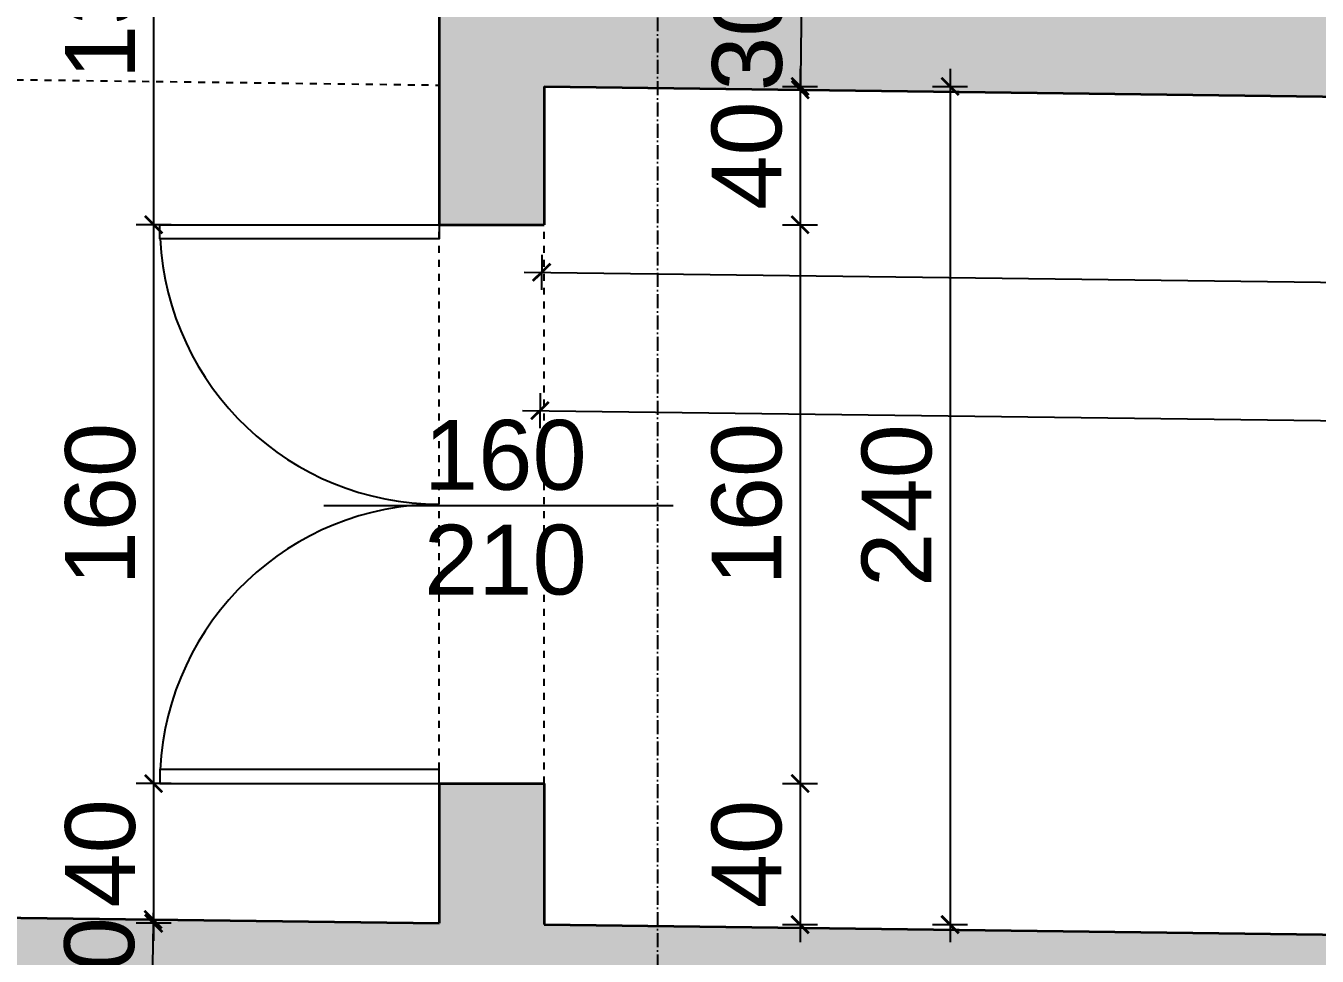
# Model space of a CAD drawing. Header units: inches. Extents: x -72385 to 39588, y -6525 to 66685.
# Drawn here: x -49165.7 to -48795.9, y 30176.4 to 30442.8 of the extents above; entities that cross this region are included whole.
import ezdxf

# ---------------------------------------------------------------- set-up
doc = ezdxf.new("R2010")
doc.units = ezdxf.units.IN
doc.header["$MEASUREMENT"] = 0
doc.linetypes.add('DashDot', pattern=[0.6, 0.4, -0.1, 0, -0.1])
doc.linetypes.add('Hidden', pattern=[0.4, 0.2, -0.2])
for name, color, linetype, lineweight in [('Врати', 251, 'Continuous', 25), ('Надписи врати', 252, 'Continuous', 25), ('Надписи коти вътрешни', 252, 'Continuous', 25), ('Оси', 252, 'DashDot', 25), ('Пунктир', 253, 'Hidden', 25), ('Разрезни линии', 7, 'Continuous', 35), ('Щрих стени', 254, 'Continuous', 25)]:
    doc.layers.add(name, color=color, linetype=linetype, lineweight=lineweight)
doc.styles.add('Arial Regular', font='arial.ttf')
doc.styles.get("Standard").update_dxf_attribs({"font": 'arial.ttf'})
doc.dimstyles.new('Annotative', dxfattribs={"dimscale": 0, "dimtxt": 20, "dimasz": 5, "dimexe": 5, "dimexo": 5, "dimgap": 5, "dimtad": 1, "dimdec": 0, "dimzin": 0, "dimdsep": 46, "dimtxsty": 'Standard', "dimblk": 'ARCHTICK', "dimcen": 5, "dimdle": 5, "dimadec": 0, "dimazin": 0, "dimtfac": 1, "dimtdec": 0, "dimtofl": 0, "dimtmove": 0, "dimatfit": 3, "dimldrblk": 'ARCHTICK', "dimfxl": 5, "dimfxlon": 1, "dimtolj": 1, "dimtzin": 0, "dimarcsym": 1})

# ---------------------------------------------------------------- blocks, each defined once
blk = doc.blocks.new('_ArchTick')
at = {"color": 0, "linetype": 'ByBlock', "const_width": 0.15}
blk.add_lwpolyline([(-0.5, -0.5), (0.5, 0.5)], dxfattribs=at)
blk = doc.blocks.new('*D4245')
at = {"layer": 'Defpoints', "color": 0, "ltscale": 50, "transparency": 16777216}
for p in [(-51367.34, 30185.32), (-47202.34, 30132.3), (-47203.44, 30045.66)]:
    blk.add_point(p, dxfattribs=at)
at = {"layer": 'Надписи коти вътрешни', "color": 0, "lineweight": -2, "ltscale": 50, "transparency": 16777216}
for p, q in [((-51368.38, 30103.68), (-51368.5, 30093.68)), ((-51373.44, 30098.74), (-47198.44, 30045.59)), ((-47203.38, 30050.66), (-47203.5, 30040.66))]:
    blk.add_line(p, q, dxfattribs=at)
at = {"layer": 'Надписи коти вътрешни', "color": 0, "lineweight": -2, "ltscale": 50, "transparency": 16777216, "xscale": 5, "yscale": 5, "zscale": 5}
for p, rotation in [((-51368.44, 30098.68), 179.2706286525389), ((-47203.44, 30045.66), 359.2706286525388)]:
    blk.add_blockref('_ArchTick', p, dxfattribs=dict(at, rotation=rotation))
at = {"layer": 'Надписи коти вътрешни', "color": 0, "ltscale": 50, "transparency": 16777216, "insert": (-49285.75, 30087.38), "char_height": 20, "attachment_point": 5, "rotation": 359.2706}
blk.add_mtext('\\A1;4165', dxfattribs=at)
blk = doc.blocks.new('*D4023')
at = {"layer": 'Defpoints', "color": 0, "ltscale": 50, "transparency": 16777216}
for p in [(-49047.34, 30515.81), (-49129.13, 30385.8), (-49047.34, 30385.8)]:
    blk.add_point(p, dxfattribs=at)
at = {"layer": 'Надписи коти вътрешни', "color": 0, "lineweight": -2, "ltscale": 50, "transparency": 16777216}
for p, q in [((-49129.13, 30520.81), (-49129.13, 30380.8)), ((-49124.13, 30515.81), (-49134.13, 30515.81)), ((-49124.13, 30385.8), (-49134.13, 30385.8))]:
    blk.add_line(p, q, dxfattribs=at)
at = {"layer": 'Надписи коти вътрешни', "color": 0, "lineweight": -2, "ltscale": 50, "transparency": 16777216, "xscale": 5, "yscale": 5, "zscale": 5}
for p, rotation in [((-49129.13, 30515.81), 90), ((-49129.13, 30385.8), 270)]:
    blk.add_blockref('_ArchTick', p, dxfattribs=dict(at, rotation=rotation))
at = {"layer": 'Надписи коти вътрешни', "color": 0, "ltscale": 50, "transparency": 16777216, "insert": (-49144.35, 30450.81), "char_height": 20, "attachment_point": 5, "rotation": 90}
blk.add_mtext('\\A1;130', dxfattribs=at)
blk = doc.blocks.new('*D4024')
at = {"layer": 'Defpoints', "color": 0, "ltscale": 50, "transparency": 16777216}
for p in [(-49047.34, 30385.8), (-49129.13, 30225.79), (-49047.34, 30225.79)]:
    blk.add_point(p, dxfattribs=at)
at = {"layer": 'Надписи коти вътрешни', "color": 0, "lineweight": -2, "ltscale": 50, "transparency": 16777216}
for p, q in [((-49129.13, 30390.8), (-49129.13, 30220.79)), ((-49124.13, 30385.8), (-49134.13, 30385.8)), ((-49124.13, 30225.79), (-49134.13, 30225.79))]:
    blk.add_line(p, q, dxfattribs=at)
at = {"layer": 'Надписи коти вътрешни', "color": 0, "lineweight": -2, "ltscale": 50, "transparency": 16777216, "xscale": 5, "yscale": 5, "zscale": 5}
for p, rotation in [((-49129.13, 30385.8), 90), ((-49129.13, 30225.79), 270)]:
    blk.add_blockref('_ArchTick', p, dxfattribs=dict(at, rotation=rotation))
at = {"layer": 'Надписи коти вътрешни', "color": 0, "ltscale": 50, "transparency": 16777216, "insert": (-49144.34, 30305.8), "char_height": 20, "attachment_point": 5, "rotation": 90}
blk.add_mtext('\\A1;160', dxfattribs=at)
blk = doc.blocks.new('*D4025')
at = {"layer": 'Defpoints', "color": 0, "ltscale": 50, "transparency": 16777216}
for p in [(-49047.34, 30225.79), (-49129.13, 30185.79), (-49047.34, 30185.79)]:
    blk.add_point(p, dxfattribs=at)
at = {"layer": 'Надписи коти вътрешни', "color": 0, "lineweight": -2, "ltscale": 50, "transparency": 16777216}
for p, q in [((-49129.13, 30230.79), (-49129.13, 30180.79)), ((-49124.13, 30225.79), (-49134.13, 30225.79)), ((-49124.13, 30185.79), (-49134.13, 30185.79))]:
    blk.add_line(p, q, dxfattribs=at)
at = {"layer": 'Надписи коти вътрешни', "color": 0, "lineweight": -2, "ltscale": 50, "transparency": 16777216, "xscale": 5, "yscale": 5, "zscale": 5}
for p, rotation in [((-49129.13, 30225.79), 90), ((-49129.13, 30185.79), 270)]:
    blk.add_blockref('_ArchTick', p, dxfattribs=dict(at, rotation=rotation))
at = {"layer": 'Надписи коти вътрешни', "color": 0, "ltscale": 50, "transparency": 16777216, "insert": (-49144.34, 30205.79), "char_height": 20, "attachment_point": 5, "rotation": 90}
blk.add_mtext('\\A1;40', dxfattribs=at)
blk = doc.blocks.new('*D7144')
at = {"layer": 'Defpoints', "color": 0, "ltscale": 50, "transparency": 16777216}
for p in [(-49017.34, 30425.42), (-49017.34, 30385.8), (-48944.01, 30385.8)]:
    blk.add_point(p, dxfattribs=at)
at = {"layer": 'Надписи коти вътрешни', "color": 0, "lineweight": -2, "ltscale": 50, "transparency": 16777216}
for p, q in [((-48944.01, 30430.42), (-48944.01, 30380.8)), ((-48949.01, 30425.42), (-48939.01, 30425.42)), ((-48949.01, 30385.8), (-48939.01, 30385.8))]:
    blk.add_line(p, q, dxfattribs=at)
at = {"layer": 'Надписи коти вътрешни', "color": 0, "lineweight": -2, "ltscale": 50, "transparency": 16777216, "xscale": 5, "yscale": 5, "zscale": 5}
for p, rotation in [((-48944.01, 30425.42), 90), ((-48944.01, 30385.8), 270)]:
    blk.add_blockref('_ArchTick', p, dxfattribs=dict(at, rotation=rotation))
at = {"layer": 'Надписи коти вътрешни', "color": 0, "ltscale": 50, "transparency": 16777216, "insert": (-48959.22, 30405.61), "char_height": 20, "attachment_point": 5, "rotation": 90}
blk.add_mtext('\\A1;40', dxfattribs=at)
blk = doc.blocks.new('*D7145')
at = {"layer": 'Defpoints', "color": 0, "ltscale": 50, "transparency": 16777216}
for p in [(-49017.34, 30385.8), (-49017.34, 30225.79), (-48944.01, 30225.79)]:
    blk.add_point(p, dxfattribs=at)
at = {"layer": 'Надписи коти вътрешни', "color": 0, "lineweight": -2, "ltscale": 50, "transparency": 16777216}
for p, q in [((-48944.01, 30390.8), (-48944.01, 30220.79)), ((-48949.01, 30385.8), (-48939.01, 30385.8)), ((-48949.01, 30225.79), (-48939.01, 30225.79))]:
    blk.add_line(p, q, dxfattribs=at)
at = {"layer": 'Надписи коти вътрешни', "color": 0, "lineweight": -2, "ltscale": 50, "transparency": 16777216, "xscale": 5, "yscale": 5, "zscale": 5}
for p, rotation in [((-48944.01, 30385.8), 90), ((-48944.01, 30225.79), 270)]:
    blk.add_blockref('_ArchTick', p, dxfattribs=dict(at, rotation=rotation))
at = {"layer": 'Надписи коти вътрешни', "color": 0, "ltscale": 50, "transparency": 16777216, "insert": (-48959.22, 30305.8), "char_height": 20, "attachment_point": 5, "rotation": 90}
blk.add_mtext('\\A1;160', dxfattribs=at)
blk = doc.blocks.new('*D7146')
at = {"layer": 'Defpoints', "color": 0, "ltscale": 50, "transparency": 16777216}
for p in [(-49017.34, 30225.79), (-49017.34, 30185.4), (-48944.01, 30185.4)]:
    blk.add_point(p, dxfattribs=at)
at = {"layer": 'Надписи коти вътрешни', "color": 0, "lineweight": -2, "ltscale": 50, "transparency": 16777216}
for p, q in [((-48944.01, 30230.79), (-48944.01, 30180.4)), ((-48949.01, 30225.79), (-48939.01, 30225.79)), ((-48949.01, 30185.4), (-48939.01, 30185.4))]:
    blk.add_line(p, q, dxfattribs=at)
at = {"layer": 'Надписи коти вътрешни', "color": 0, "lineweight": -2, "ltscale": 50, "transparency": 16777216, "xscale": 5, "yscale": 5, "zscale": 5}
for p, rotation in [((-48944.01, 30225.79), 90), ((-48944.01, 30185.4), 270)]:
    blk.add_blockref('_ArchTick', p, dxfattribs=dict(at, rotation=rotation))
at = {"layer": 'Надписи коти вътрешни', "color": 0, "ltscale": 50, "transparency": 16777216, "insert": (-48959.22, 30205.6), "char_height": 20, "attachment_point": 5, "rotation": 90}
blk.add_mtext('\\A1;40', dxfattribs=at)
blk = doc.blocks.new('*D4255')
at = {"layer": 'Defpoints', "color": 0, "ltscale": 50, "transparency": 16777216}
for p in [(-49017.34, 30425.42), (-49017.34, 30185.4), (-48901.05, 30185.4)]:
    blk.add_point(p, dxfattribs=at)
at = {"layer": 'Надписи коти вътрешни', "color": 0, "lineweight": -2, "ltscale": 50, "transparency": 16777216}
for p, q in [((-48901.05, 30430.42), (-48901.05, 30180.4)), ((-48906.05, 30425.42), (-48896.05, 30425.42)), ((-48906.05, 30185.4), (-48896.05, 30185.4))]:
    blk.add_line(p, q, dxfattribs=at)
at = {"layer": 'Надписи коти вътрешни', "color": 0, "lineweight": -2, "ltscale": 50, "transparency": 16777216, "xscale": 5, "yscale": 5, "zscale": 5}
for p, rotation in [((-48901.05, 30425.42), 90), ((-48901.05, 30185.4), 270)]:
    blk.add_blockref('_ArchTick', p, dxfattribs=dict(at, rotation=rotation))
at = {"layer": 'Надписи коти вътрешни', "color": 0, "ltscale": 50, "transparency": 16777216, "insert": (-48916.26, 30305.41), "char_height": 20, "attachment_point": 5, "rotation": 90}
blk.add_mtext('\\A1;240', dxfattribs=at)
blk = doc.blocks.new('*D4014')
at = {"layer": 'Defpoints', "color": 0, "ltscale": 50, "transparency": 16777216}
for p in [(-49017.34, 30425.42), (-48352.72, 30416.96), (-48353.4, 30363.74)]:
    blk.add_point(p, dxfattribs=at)
at = {"layer": 'Надписи коти вътрешни', "color": 0, "lineweight": -2, "ltscale": 50, "transparency": 16777216}
for p, q in [((-49017.95, 30377.2), (-49018.08, 30367.2)), ((-49023.01, 30372.27), (-48348.4, 30363.68)), ((-48353.33, 30368.74), (-48353.46, 30358.74))]:
    blk.add_line(p, q, dxfattribs=at)
at = {"layer": 'Надписи коти вътрешни', "color": 0, "lineweight": -2, "ltscale": 50, "transparency": 16777216, "xscale": 5, "yscale": 5, "zscale": 5}
for p, rotation in [((-49018.01, 30372.2), 179.2706286525355), ((-48353.4, 30363.74), 359.2706286525356)]:
    blk.add_blockref('_ArchTick', p, dxfattribs=dict(at, rotation=rotation))
at = {"layer": 'Надписи коти вътрешни', "color": 0, "ltscale": 50, "transparency": 16777216, "insert": (-48685.51, 30383.18), "char_height": 20, "attachment_point": 5, "rotation": 359.2706}
blk.add_mtext('\\A1;665', dxfattribs=at)
blk = doc.blocks.new('*D4256')
at = {"layer": 'Defpoints', "color": 0, "ltscale": 50, "transparency": 16777216}
for p in [(-49017.34, 30425.42), (-47202.34, 30402.32), (-47203.52, 30309.46)]:
    blk.add_point(p, dxfattribs=at)
at = {"layer": 'Надписи коти вътрешни', "color": 0, "lineweight": -2, "ltscale": 50, "transparency": 16777216}
for p, q in [((-49018.46, 30337.56), (-49018.58, 30327.57)), ((-49023.52, 30332.63), (-47198.52, 30309.4)), ((-47203.46, 30314.46), (-47203.58, 30304.46))]:
    blk.add_line(p, q, dxfattribs=at)
at = {"layer": 'Надписи коти вътрешни', "color": 0, "lineweight": -2, "ltscale": 50, "transparency": 16777216, "xscale": 5, "yscale": 5, "zscale": 5}
for p, rotation in [((-49018.52, 30332.57), 179.2706286525383), ((-47203.52, 30309.46), 359.2706286525383)]:
    blk.add_blockref('_ArchTick', p, dxfattribs=dict(at, rotation=rotation))
at = {"layer": 'Надписи коти вътрешни', "color": 0, "ltscale": 50, "transparency": 16777216, "insert": (-48110.83, 30336.22), "char_height": 20, "attachment_point": 5, "rotation": 359.2706}
blk.add_mtext('\\A1;1815', dxfattribs=at)
blk = doc.blocks.new('*D7143')
at = {"layer": 'Defpoints', "color": 0, "ltscale": 10, "transparency": 16777216}
for p in [(-48982.34, 30454.98), (-48982.72, 30424.98), (-48943.94, 30424.49)]:
    blk.add_point(p, dxfattribs=at)
at = {"layer": 'Надписи коти вътрешни', "color": 0, "lineweight": -2, "ltscale": 10, "transparency": 16777216}
for p, q in [((-48943.5, 30459.49), (-48944.01, 30419.49)), ((-48948.56, 30454.55), (-48938.56, 30454.42)), ((-48948.94, 30424.55), (-48938.94, 30424.43))]:
    blk.add_line(p, q, dxfattribs=at)
at = {"layer": 'Надписи коти вътрешни', "color": 0, "lineweight": -2, "ltscale": 10, "transparency": 16777216, "xscale": 5, "yscale": 5, "zscale": 5}
for p, rotation in [((-48943.56, 30454.49), 89.27062865254835), ((-48943.94, 30424.49), 269.2706286525484)]:
    blk.add_blockref('_ArchTick', p, dxfattribs=dict(at, rotation=rotation))
at = {"layer": 'Надписи коти вътрешни', "color": 0, "ltscale": 10, "transparency": 16777216, "insert": (-48958.97, 30439.68), "char_height": 20, "attachment_point": 5, "rotation": 89.2706}
blk.add_mtext('\\A1;30', dxfattribs=at)
blk = doc.blocks.new('*D7157')
at = {"layer": 'Defpoints', "color": 0, "ltscale": 10, "transparency": 16777216}
for p in [(-49047.34, 30185.79), (-49129.66, 30156.83), (-49047.72, 30155.79)]:
    blk.add_point(p, dxfattribs=at)
at = {"layer": 'Надписи коти вътрешни', "color": 0, "lineweight": -2, "ltscale": 10, "transparency": 16777216}
for p, q in [((-49129.22, 30191.83), (-49129.73, 30151.83)), ((-49124.28, 30186.77), (-49134.28, 30186.89)), ((-49124.66, 30156.77), (-49134.66, 30156.9))]:
    blk.add_line(p, q, dxfattribs=at)
at = {"layer": 'Надписи коти вътрешни', "color": 0, "lineweight": -2, "ltscale": 10, "transparency": 16777216, "xscale": 5, "yscale": 5, "zscale": 5}
for p, rotation in [((-49129.28, 30186.83), 89.27062865253563), ((-49129.66, 30156.83), 269.2706286525356)]:
    blk.add_blockref('_ArchTick', p, dxfattribs=dict(at, rotation=rotation))
at = {"layer": 'Надписи коти вътрешни', "color": 0, "ltscale": 10, "transparency": 16777216, "insert": (-49144.69, 30172.02), "char_height": 20, "attachment_point": 5, "rotation": 89.2706}
blk.add_mtext('\\A1;30', dxfattribs=at)

msp = doc.modelspace()

# ---------------------------------------------------------------- hatches: boundary and pattern name
at = {"layer": 'Щрих стени', "ltscale": 10}
h = msp.add_hatch(color=256, dxfattribs=at)
h.dxf.hatch_style = 1
h.paths.add_polyline_path([(-50167.34, 31065.12), (-50134.82, 31064.7), (-50134.38, 31099.7), (-50234.39, 31100.97), (-50234.84, 31065.98), (-50202.34, 31065.56), (-50202.34, 31035.56), (-50197.34, 31035.5), (-50197.34, 30530.45), (-50232.34, 30530.9), (-50232.34, 30470.89), (-50752.34, 30477.51), (-50752.34, 30537.52), (-50817.34, 30538.35), (-50817.34, 30478.34), (-51347.34, 30485.09), (-51347.34, 30540.09), (-51367.34, 30540.35), (-51367.34, 30552.85), (-51397.34, 30552.85), (-51397.34, 30540.73), (-51402.34, 30540.79), (-51402.34, 30513.29), (-51416.96, 30513.48), (-51417.34, 30483.48), (-51397.34, 30483.23), (-51397.34, 30175.7), (-51367.34, 30175.7), (-51367.34, 30185.32), (-51222.34, 30183.47), (-51221.96, 30213.47), (-51367.34, 30215.32), (-51367.34, 30455.34), (-51097.34, 30451.9), (-51097.34, 30211.88), (-51121.96, 30212.2), (-51122.34, 30182.2), (-51042.34, 30181.18), (-51041.96, 30211.18), (-51067.34, 30211.5), (-51067.34, 30451.52), (-50797.34, 30448.08), (-50797.34, 30208.06), (-50941.96, 30209.91), (-50942.34, 30179.91), (-50667.34, 30176.41), (-50666.96, 30206.4), (-50767.34, 30207.68), (-50767.34, 30447.7), (-50497.34, 30444.26), (-50497.34, 30359.26), (-50467.34, 30359.26), (-50467.34, 30431.38), (-50197.34, 30427.94), (-50197.34, 30212.93), (-50467.34, 30216.36), (-50467.34, 30289.25), (-50497.34, 30289.25), (-50497.34, 30204.25), (-50566.96, 30205.13), (-50567.34, 30175.13), (-47202.34, 30132.3), (-47202.34, 30057.29), (-47139.84, 30057.29), (-47139.84, 30131.5), (-46899.84, 30128.44), (-46899.46, 30158.44), (-46924.84, 30158.77), (-46924.84, 30229.15), (-46954.84, 30229.15), (-46954.84, 30159.15), (-47139.84, 30161.5), (-47139.84, 30232.3), (-47202.34, 30232.3), (-47202.34, 30162.3), (-49017.34, 30185.4), (-49017.34, 30225.79), (-49047.34, 30225.79), (-49047.34, 30185.79), (-50167.34, 30200.04)])
h.paths.add_polyline_path([(-50434.38, 31103.52), (-50534.39, 31104.79), (-50534.84, 31069.79), (-50434.82, 31068.52)])
h.paths.add_polyline_path([(-50734.38, 31107.34), (-50834.39, 31108.61), (-50834.84, 31073.61), (-50802.34, 31073.2), (-50802.34, 31043.2), (-50767.34, 31042.75), (-50767.34, 31072.75), (-50734.82, 31072.34)])
h.paths.add_polyline_path([(-51034.38, 31111.16), (-51134.39, 31112.43), (-51134.84, 31077.43), (-51034.82, 31076.16)])
h = msp.add_hatch(color=256, dxfattribs=at)
h.dxf.hatch_style = 1
h.paths.add_polyline_path([(-46804.39, 31057.31), (-46904.39, 31058.58), (-46904.84, 31023.58), (-46804.84, 31022.31)])
h.paths.add_polyline_path([(-47104.39, 31061.13), (-47234.39, 31062.78), (-47234.84, 31027.78), (-47202.34, 31027.37), (-47202.34, 30732.34), (-47431.96, 30735.27), (-47432.34, 30705.27), (-47202.34, 30702.34), (-47202.34, 30642.34), (-47139.84, 30642.34), (-47139.84, 30996.57), (-47137.34, 30996.54), (-47137.34, 31026.54), (-47104.84, 31026.13)])
h.paths.add_polyline_path([(-47434.39, 31065.33), (-47566.89, 31067.01), (-47567.34, 31032.02), (-47567.34, 30612.04), (-47537.34, 30612.04), (-47537.34, 30706.61), (-47512.34, 30706.29), (-47511.96, 30736.29), (-47537.34, 30736.61), (-47537.34, 31031.63), (-47434.84, 31030.33)], flags=17)
h.paths.add_polyline_path([(-47766.88, 31069.56), (-47834.39, 31070.42), (-47834.84, 31035.42), (-47802.34, 31035.01), (-47802.34, 31005.01), (-47767.34, 31004.56), (-47767.34, 31034.56)], flags=17)
h.paths.add_polyline_path([(-48034.39, 31072.96), (-48134.39, 31074.24), (-48134.84, 31039.24), (-48034.84, 31037.97)], flags=17)
h.paths.add_polyline_path([(-48334.39, 31076.78), (-48434.39, 31078.06), (-48434.84, 31043.06), (-48402.34, 31042.65), (-48402.34, 31012.64), (-48367.34, 31012.2), (-48367.34, 31042.2), (-48334.84, 31041.79)], flags=17)
h.paths.add_polyline_path([(-48634.39, 31080.6), (-48761.72, 31082.22), (-48762.16, 31047.23), (-48757.34, 31047.17), (-48757.34, 30777.14), (-48727.34, 30777.14), (-48727.34, 30791.76), (-48622.34, 30790.43), (-48622.34, 30650.41), (-48727.34, 30651.75), (-48727.34, 30697.14), (-48757.34, 30697.14), (-48757.34, 30652.13), (-48807.34, 30652.77), (-48807.72, 30622.77), (-48639.84, 30620.63), (-48639.84, 30450.62), (-48982.34, 30454.98), (-48982.34, 30515.81), (-49047.34, 30515.81), (-49047.34, 30385.8), (-49017.34, 30385.8), (-49017.34, 30425.42), (-47202.34, 30402.32), (-47202.34, 30392.32), (-47139.84, 30392.32), (-47139.84, 30444.03), (-47109.84, 30443.64), (-47109.84, 30473.65), (-47139.84, 30474.03), (-47139.84, 30542.33), (-47202.34, 30542.33), (-47202.34, 30432.32), (-47537.34, 30436.58), (-47537.34, 30512.04), (-47567.34, 30512.04), (-47567.34, 30436.97), (-47752.34, 30439.32), (-47752.34, 30504.33), (-47817.34, 30505.15), (-47817.34, 30470.15), (-47837.34, 30470.41), (-47837.34, 30440.4), (-48352.34, 30446.96), (-48352.34, 30511.97), (-48417.34, 30512.79), (-48417.34, 30447.79), (-48609.84, 30450.24), (-48609.84, 30820.27), (-48727.34, 30821.76), (-48727.34, 31046.78), (-48634.84, 31045.61)])
h.paths.add_polyline_path([(-48887.34, 30653.79), (-48967.34, 30654.81), (-48967.34, 31049.84), (-48962.15, 31049.77), (-48961.7, 31084.77), (-49034.39, 31085.7), (-49034.84, 31050.7), (-49022.34, 31050.54), (-49022.34, 31020.54), (-48997.34, 31020.22), (-48997.34, 30655.19), (-49047.34, 30655.82), (-49047.34, 30615.82), (-48982.34, 30615.82), (-48982.34, 30624.99), (-48887.72, 30623.79)])
h.paths.add_polyline_path([(-49234.38, 31088.24), (-49334.39, 31089.51), (-49334.84, 31054.52), (-49234.82, 31053.24)])
h.paths.add_polyline_path([(-49534.38, 31092.06), (-49634.39, 31093.33), (-49634.84, 31058.34), (-49602.34, 31057.92), (-49602.34, 31027.92), (-49567.34, 31027.47), (-49567.34, 31057.48), (-49534.82, 31057.06)])
h.paths.add_polyline_path([(-49834.38, 31095.88), (-49934.39, 31097.15), (-49934.84, 31062.16), (-49834.82, 31060.88)])
h.paths.add_polyline_path([(-49552.34, 30522.24), (-49617.34, 30523.07), (-49617.34, 30503.07), (-49637.34, 30503.32), (-49637.34, 30453.32), (-49617.34, 30453.06), (-49617.34, 30433.06), (-49552.34, 30432.23)])

# ---------------------------------------------------------------- linework, layer by layer
at = {"layer": 'Врати', "ltscale": 50}
for points in [[(-49047.34, 30385.8), (-49047.34, 30381.8), (-49127.34, 30381.8), (-49127.34, 30385.8)], [(-49047.34, 30225.79), (-49047.34, 30229.79), (-49127.34, 30229.79), (-49127.34, 30225.79)]]:
    msp.add_lwpolyline(points, close=True, dxfattribs=at)
for centre, start, end in [((-49047.34, 30385.8), 182.866, 270), ((-49047.34, 30225.79), 90, 177.134)]:
    msp.add_arc(centre, 80.01, start, end, dxfattribs=at)
at = {"layer": 'Надписи врати', "ltscale": 50}
msp.add_line((-49080.39, 30305.4), (-48980.39, 30305.4), dxfattribs=at)
at = {"layer": 'Оси', "ltscale": 10}
msp.add_line((-48984.84, 31567.6), (-48984.84, 28767.38), dxfattribs=at)
at = {"layer": 'Пунктир', "ltscale": 10}
for p, q in [((-49552.34, 30432.23), (-49047.34, 30425.81)), ((-49047.34, 30225.79), (-49047.34, 30385.8)), ((-49017.34, 30225.79), (-49017.34, 30385.8))]:
    msp.add_line(p, q, dxfattribs=at)
at = {"layer": 'Разрезни линии', "ltscale": 50}
for p, q in [((-49047.34, 30515.81), (-49047.34, 30385.8)), ((-49017.34, 30425.42), (-49017.34, 30385.8)), ((-49017.34, 30425.42), (-47202.34, 30402.32)), ((-49047.34, 30385.8), (-49017.34, 30385.8)), ((-49047.34, 30225.79), (-49047.34, 30185.79)), ((-49047.34, 30225.79), (-49017.34, 30225.79)), ((-49017.34, 30225.79), (-49017.34, 30185.4)), ((-50167.34, 30200.04), (-49047.34, 30185.79)), ((-49017.34, 30185.4), (-47202.34, 30162.3))]:
    msp.add_line(p, q, dxfattribs=at)

# ---------------------------------------------------------------- texts
at = {"layer": 'Надписи врати', "ltscale": 100, "char_height": 20, "width": 180.4891, "attachment_point": 1, "style": 'Arial Regular'}
for s, insert in [('160', (-49051.72, 30329.92)), ('210', (-49051.72, 30299.92))]:
    msp.add_mtext(s, dxfattribs=dict(at, insert=insert))

# ---------------------------------------------------------------- dimensions: what is measured, and where the dimension line sits
at = {"layer": 'Надписи коти вътрешни', "ltscale": 50}
for base, p1, p2, picture, middle in [((-49129.13, 30385.8), (-49047.34, 30515.81), (-49047.34, 30385.8), '*D4023', (-49144.35, 30450.81)), ((-48944.01, 30385.8), (-49017.34, 30425.42), (-49017.34, 30385.8), '*D7144', (-48959.22, 30405.61)), ((-48901.05, 30185.4), (-49017.34, 30425.42), (-49017.34, 30185.4), '*D4255', (-48916.26, 30305.41)), ((-49129.13, 30225.79), (-49047.34, 30385.8), (-49047.34, 30225.79), '*D4024', (-49144.34, 30305.8)), ((-48944.01, 30225.79), (-49017.34, 30385.8), (-49017.34, 30225.79), '*D7145', (-48959.22, 30305.8)), ((-49129.13, 30185.79), (-49047.34, 30225.79), (-49047.34, 30185.79), '*D4025', (-49144.34, 30205.79)), ((-48944.01, 30185.4), (-49017.34, 30225.79), (-49017.34, 30185.4), '*D7146', (-48959.22, 30205.6))]:
    dim = msp.add_linear_dim(base=base, p1=p1, p2=p2, angle=90, dimstyle='Annotative', override={"dimscale": 0, "dimtix": 0, "dimtofl": 0, "dimtmove": 0, "dimatfit": 3}, dxfattribs=at)
    dim.commit()
    dim.dimension.update_dxf_attribs({"geometry": picture, "text_midpoint": middle})
at = {"layer": 'Надписи коти вътрешни', "ltscale": 10}
for base, p1, p2, picture, middle in [((-48943.94, 30424.49), (-48982.34, 30454.98), (-48982.72, 30424.98), '*D7143', (-48943.75, 30439.49)), ((-49129.66, 30156.83), (-49047.34, 30185.79), (-49047.72, 30155.79), '*D7157', (-49129.47, 30171.83))]:
    dim = msp.add_linear_dim(base=base, p1=p1, p2=p2, angle=269.2706, dimstyle='Annotative', override={"dimscale": 0, "dimtix": 0, "dimtofl": 0, "dimtmove": 0, "dimatfit": 3}, dxfattribs=at)
    dim.commit()
    dim.dimension.update_dxf_attribs({"geometry": picture, "text_midpoint": middle, "dimtype": 129})
at = {"layer": 'Надписи коти вътрешни', "ltscale": 50}
for p1, p2, distance, picture, middle in [((-49017.34, 30425.42), (-47202.34, 30402.32), -92.87, '*D4256', (-48110.83, 30336.22)), ((-49017.34, 30425.42), (-48352.72, 30416.96), -53.22, '*D4014', (-48685.51, 30383.18)), ((-51367.34, 30185.32), (-47202.34, 30132.3), -86.65, '*D4245', (-49285.75, 30087.38))]:
    dim = msp.add_aligned_dim(p1=p1, p2=p2, distance=distance, dimstyle='Annotative', override={"dimscale": 0, "dimtix": 0, "dimtofl": 0, "dimtmove": 0, "dimatfit": 3}, dxfattribs=at)
    dim.commit()
    dim.dimension.update_dxf_attribs({"geometry": picture, "text_midpoint": middle})

doc.saveas('drawing.dxf')
